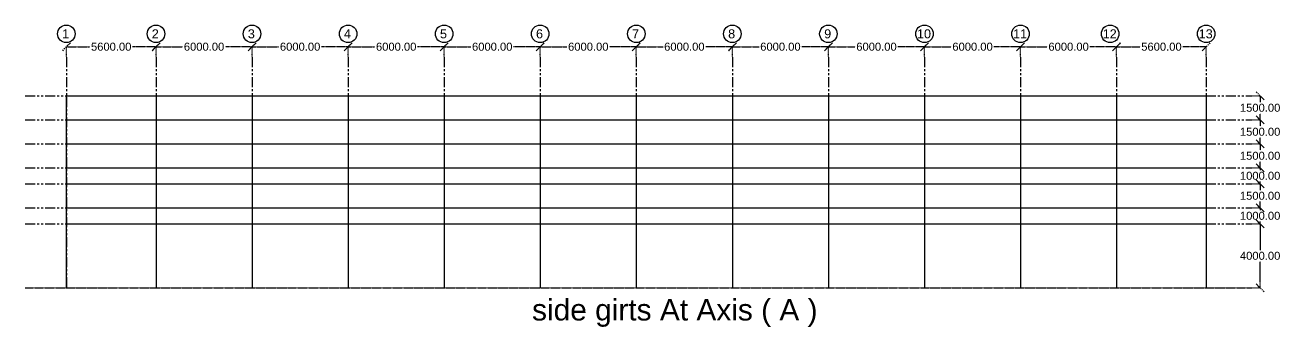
# Model space of a CAD drawing. Header units: inches. Extents: x 8519 to 881470, y -4476 to 84370.
# Drawn here: x 185052 to 263427, y -2438 to 16424 of the extents above; entities that cross this region are included whole.
import ezdxf

# ---------------------------------------------------------------- set-up
doc = ezdxf.new("R2010")
doc.units = ezdxf.units.IN
doc.header["$MEASUREMENT"] = 0
doc.header["$PDMODE"] = 34
doc.linetypes.add('ACAD_ISO03W100', pattern=[30, 12, -18])
doc.linetypes.add('PHANTOM2', pattern=[1.25, 0.625, -0.125, 0.125, -0.125, 0.125, -0.125])
for name, color, linetype in [('axis', 8, 'PHANTOM2'), ('dimensions', 1, 'PHANTOM2'), ('initial layout', 7, 'Continuous'), ('text', 3, 'Continuous')]:
    doc.layers.add(name, color=color, linetype=linetype)
doc.styles.get("Standard").update_dxf_attribs({"font": 'arial.ttf'})
doc.dimstyles.new('Dim_1', dxfattribs={"dimtxt": 500, "dimasz": 500, "dimexe": 0.0625, "dimexo": 0.0625, "dimgap": 100, "dimtad": 0, "dimtih": 1, "dimtoh": 1, "dimzin": 0, "dimdsep": 46, "dimtxsty": 'Standard', "dimblk": 'OBLIQUE', "dimcen": 0.09, "dimclrd": 256, "dimclre": 256, "dimclrt": 256, "dimadec": 0, "dimazin": 0, "dimtfac": 1, "dimtofl": 0, "dimtmove": 0, "dimatfit": 3, "dimfxl": 1, "dimtfillclr": 256, "dimtolj": 1, "dimtzin": 0, "dimlwe": -1, "dimarcsym": 0})

# ---------------------------------------------------------------- blocks, each defined once
blk = doc.blocks.new('_Oblique')
at = {"color": 0, "linetype": 'ByBlock', "lineweight": -2}
blk.add_line((-0.5, -0.5), (0.5, 0.5), dxfattribs=at)
blk = doc.blocks.new('*D102')
at = {"layer": 'Defpoints', "color": 0, "transparency": 16777216}
for p in [(187629, 15070), (187629, 14415), (193229, 14415)]:
    blk.add_point(p, dxfattribs=at)
at = {"layer": 'dimensions', "linetype": 'ACAD_ISO03W100', "transparency": 16777216}
for p, q in [((187629, 14415), (187629, 15070)), ((193229, 14415), (193229, 15070))]:
    blk.add_line(p, q, dxfattribs=at)
at = {"layer": 'dimensions', "lineweight": -2, "transparency": 16777216}
for p, q in [((187629, 15070), (189098, 15070)), ((193229, 15070), (191761, 15070))]:
    blk.add_line(p, q, dxfattribs=at)
at = {"layer": 'dimensions', "lineweight": -2, "transparency": 16777216, "xscale": 500, "yscale": 500, "zscale": 500, "rotation": 180}
blk.add_blockref('_Oblique', (187629, 15070), dxfattribs=at)
at = {"layer": 'dimensions', "lineweight": -2, "transparency": 16777216, "xscale": 500, "yscale": 500, "zscale": 500}
blk.add_blockref('_Oblique', (193229, 15070), dxfattribs=at)
at = {"layer": 'dimensions', "transparency": 16777216, "insert": (190429, 15070), "char_height": 500, "attachment_point": 5}
blk.add_mtext('\\A1;5600.00', dxfattribs=at)
blk = doc.blocks.new('*D103')
at = {"layer": 'Defpoints', "color": 0, "transparency": 16777216}
for p in [(193229, 15070), (193229, 14415), (199229, 14415)]:
    blk.add_point(p, dxfattribs=at)
at = {"layer": 'dimensions', "linetype": 'ACAD_ISO03W100', "transparency": 16777216}
for p, q in [((193229, 14415), (193229, 15070)), ((199229, 14415), (199229, 15070))]:
    blk.add_line(p, q, dxfattribs=at)
at = {"layer": 'dimensions', "lineweight": -2, "transparency": 16777216}
for p, q in [((193229, 15070), (194897, 15070)), ((199229, 15070), (197562, 15070))]:
    blk.add_line(p, q, dxfattribs=at)
at = {"layer": 'dimensions', "lineweight": -2, "transparency": 16777216, "xscale": 500, "yscale": 500, "zscale": 500, "rotation": 180}
blk.add_blockref('_Oblique', (193229, 15070), dxfattribs=at)
at = {"layer": 'dimensions', "lineweight": -2, "transparency": 16777216, "xscale": 500, "yscale": 500, "zscale": 500}
blk.add_blockref('_Oblique', (199229, 15070), dxfattribs=at)
at = {"layer": 'dimensions', "transparency": 16777216, "insert": (196229, 15070), "char_height": 500, "attachment_point": 5}
blk.add_mtext('\\A1;6000.00', dxfattribs=at)
blk = doc.blocks.new('*D104')
at = {"layer": 'Defpoints', "color": 0, "transparency": 16777216}
for p in [(199229, 15070), (199229, 14415), (205229, 14415)]:
    blk.add_point(p, dxfattribs=at)
at = {"layer": 'dimensions', "linetype": 'ACAD_ISO03W100', "transparency": 16777216}
for p, q in [((199229, 14415), (199229, 15070)), ((205229, 14415), (205229, 15070))]:
    blk.add_line(p, q, dxfattribs=at)
at = {"layer": 'dimensions', "lineweight": -2, "transparency": 16777216}
for p, q in [((199229, 15070), (200897, 15070)), ((205229, 15070), (203562, 15070))]:
    blk.add_line(p, q, dxfattribs=at)
at = {"layer": 'dimensions', "lineweight": -2, "transparency": 16777216, "xscale": 500, "yscale": 500, "zscale": 500, "rotation": 180}
blk.add_blockref('_Oblique', (199229, 15070), dxfattribs=at)
at = {"layer": 'dimensions', "lineweight": -2, "transparency": 16777216, "xscale": 500, "yscale": 500, "zscale": 500}
blk.add_blockref('_Oblique', (205229, 15070), dxfattribs=at)
at = {"layer": 'dimensions', "transparency": 16777216, "insert": (202229, 15070), "char_height": 500, "attachment_point": 5}
blk.add_mtext('\\A1;6000.00', dxfattribs=at)
blk = doc.blocks.new('*D105')
at = {"layer": 'Defpoints', "color": 0, "transparency": 16777216}
for p in [(205229, 15070), (205229, 14415), (211229, 14415)]:
    blk.add_point(p, dxfattribs=at)
at = {"layer": 'dimensions', "linetype": 'ACAD_ISO03W100', "transparency": 16777216}
for p, q in [((205229, 14415), (205229, 15070)), ((211229, 14415), (211229, 15070))]:
    blk.add_line(p, q, dxfattribs=at)
at = {"layer": 'dimensions', "lineweight": -2, "transparency": 16777216}
for p, q in [((205229, 15070), (206897, 15070)), ((211229, 15070), (209562, 15070))]:
    blk.add_line(p, q, dxfattribs=at)
at = {"layer": 'dimensions', "lineweight": -2, "transparency": 16777216, "xscale": 500, "yscale": 500, "zscale": 500, "rotation": 180}
blk.add_blockref('_Oblique', (205229, 15070), dxfattribs=at)
at = {"layer": 'dimensions', "lineweight": -2, "transparency": 16777216, "xscale": 500, "yscale": 500, "zscale": 500}
blk.add_blockref('_Oblique', (211229, 15070), dxfattribs=at)
at = {"layer": 'dimensions', "transparency": 16777216, "insert": (208229, 15070), "char_height": 500, "attachment_point": 5}
blk.add_mtext('\\A1;6000.00', dxfattribs=at)
blk = doc.blocks.new('*D106')
at = {"layer": 'Defpoints', "color": 0, "transparency": 16777216}
for p in [(211229, 15070), (211229, 14415), (217229, 14415)]:
    blk.add_point(p, dxfattribs=at)
at = {"layer": 'dimensions', "linetype": 'ACAD_ISO03W100', "transparency": 16777216}
for p, q in [((211229, 14415), (211229, 15070)), ((217229, 14415), (217229, 15070))]:
    blk.add_line(p, q, dxfattribs=at)
at = {"layer": 'dimensions', "lineweight": -2, "transparency": 16777216}
for p, q in [((211229, 15070), (212897, 15070)), ((217229, 15070), (215562, 15070))]:
    blk.add_line(p, q, dxfattribs=at)
at = {"layer": 'dimensions', "lineweight": -2, "transparency": 16777216, "xscale": 500, "yscale": 500, "zscale": 500, "rotation": 180}
blk.add_blockref('_Oblique', (211229, 15070), dxfattribs=at)
at = {"layer": 'dimensions', "lineweight": -2, "transparency": 16777216, "xscale": 500, "yscale": 500, "zscale": 500}
blk.add_blockref('_Oblique', (217229, 15070), dxfattribs=at)
at = {"layer": 'dimensions', "transparency": 16777216, "insert": (214229, 15070), "char_height": 500, "attachment_point": 5}
blk.add_mtext('\\A1;6000.00', dxfattribs=at)
blk = doc.blocks.new('*D107')
at = {"layer": 'Defpoints', "color": 0, "transparency": 16777216}
for p in [(217229, 15070), (217229, 14415), (223229, 14415)]:
    blk.add_point(p, dxfattribs=at)
at = {"layer": 'dimensions', "linetype": 'ACAD_ISO03W100', "transparency": 16777216}
for p, q in [((217229, 14415), (217229, 15070)), ((223229, 14415), (223229, 15070))]:
    blk.add_line(p, q, dxfattribs=at)
at = {"layer": 'dimensions', "lineweight": -2, "transparency": 16777216}
for p, q in [((217229, 15070), (218897, 15070)), ((223229, 15070), (221562, 15070))]:
    blk.add_line(p, q, dxfattribs=at)
at = {"layer": 'dimensions', "lineweight": -2, "transparency": 16777216, "xscale": 500, "yscale": 500, "zscale": 500, "rotation": 180}
blk.add_blockref('_Oblique', (217229, 15070), dxfattribs=at)
at = {"layer": 'dimensions', "lineweight": -2, "transparency": 16777216, "xscale": 500, "yscale": 500, "zscale": 500}
blk.add_blockref('_Oblique', (223229, 15070), dxfattribs=at)
at = {"layer": 'dimensions', "transparency": 16777216, "insert": (220229, 15070), "char_height": 500, "attachment_point": 5}
blk.add_mtext('\\A1;6000.00', dxfattribs=at)
blk = doc.blocks.new('*D108')
at = {"layer": 'Defpoints', "color": 0, "transparency": 16777216}
for p in [(223229, 15070), (223229, 14415), (229229, 14415)]:
    blk.add_point(p, dxfattribs=at)
at = {"layer": 'dimensions', "linetype": 'ACAD_ISO03W100', "transparency": 16777216}
for p, q in [((223229, 14415), (223229, 15070)), ((229229, 14415), (229229, 15070))]:
    blk.add_line(p, q, dxfattribs=at)
at = {"layer": 'dimensions', "lineweight": -2, "transparency": 16777216}
for p, q in [((223229, 15070), (224897, 15070)), ((229229, 15070), (227562, 15070))]:
    blk.add_line(p, q, dxfattribs=at)
at = {"layer": 'dimensions', "lineweight": -2, "transparency": 16777216, "xscale": 500, "yscale": 500, "zscale": 500, "rotation": 180}
blk.add_blockref('_Oblique', (223229, 15070), dxfattribs=at)
at = {"layer": 'dimensions', "lineweight": -2, "transparency": 16777216, "xscale": 500, "yscale": 500, "zscale": 500}
blk.add_blockref('_Oblique', (229229, 15070), dxfattribs=at)
at = {"layer": 'dimensions', "transparency": 16777216, "insert": (226229, 15070), "char_height": 500, "attachment_point": 5}
blk.add_mtext('\\A1;6000.00', dxfattribs=at)
blk = doc.blocks.new('*D109')
at = {"layer": 'Defpoints', "color": 0, "transparency": 16777216}
for p in [(229229, 15070), (229229, 14415), (235229, 14415)]:
    blk.add_point(p, dxfattribs=at)
at = {"layer": 'dimensions', "linetype": 'ACAD_ISO03W100', "transparency": 16777216}
for p, q in [((229229, 14415), (229229, 15070)), ((235229, 14415), (235229, 15070))]:
    blk.add_line(p, q, dxfattribs=at)
at = {"layer": 'dimensions', "lineweight": -2, "transparency": 16777216}
for p, q in [((229229, 15070), (230897, 15070)), ((235229, 15070), (233562, 15070))]:
    blk.add_line(p, q, dxfattribs=at)
at = {"layer": 'dimensions', "lineweight": -2, "transparency": 16777216, "xscale": 500, "yscale": 500, "zscale": 500, "rotation": 180}
blk.add_blockref('_Oblique', (229229, 15070), dxfattribs=at)
at = {"layer": 'dimensions', "lineweight": -2, "transparency": 16777216, "xscale": 500, "yscale": 500, "zscale": 500}
blk.add_blockref('_Oblique', (235229, 15070), dxfattribs=at)
at = {"layer": 'dimensions', "transparency": 16777216, "insert": (232229, 15070), "char_height": 500, "attachment_point": 5}
blk.add_mtext('\\A1;6000.00', dxfattribs=at)
blk = doc.blocks.new('*D110')
at = {"layer": 'Defpoints', "color": 0, "transparency": 16777216}
for p in [(235229, 15070), (235229, 14415), (241229, 14415)]:
    blk.add_point(p, dxfattribs=at)
at = {"layer": 'dimensions', "linetype": 'ACAD_ISO03W100', "transparency": 16777216}
for p, q in [((235229, 14415), (235229, 15070)), ((241229, 14415), (241229, 15070))]:
    blk.add_line(p, q, dxfattribs=at)
at = {"layer": 'dimensions', "lineweight": -2, "transparency": 16777216}
for p, q in [((235229, 15070), (236897, 15070)), ((241229, 15070), (239562, 15070))]:
    blk.add_line(p, q, dxfattribs=at)
at = {"layer": 'dimensions', "lineweight": -2, "transparency": 16777216, "xscale": 500, "yscale": 500, "zscale": 500, "rotation": 180}
blk.add_blockref('_Oblique', (235229, 15070), dxfattribs=at)
at = {"layer": 'dimensions', "lineweight": -2, "transparency": 16777216, "xscale": 500, "yscale": 500, "zscale": 500}
blk.add_blockref('_Oblique', (241229, 15070), dxfattribs=at)
at = {"layer": 'dimensions', "transparency": 16777216, "insert": (238229, 15070), "char_height": 500, "attachment_point": 5}
blk.add_mtext('\\A1;6000.00', dxfattribs=at)
blk = doc.blocks.new('*D111')
at = {"layer": 'Defpoints', "color": 0, "transparency": 16777216}
for p in [(241229, 15070), (241229, 14415), (247229, 14415)]:
    blk.add_point(p, dxfattribs=at)
at = {"layer": 'dimensions', "linetype": 'ACAD_ISO03W100', "transparency": 16777216}
for p, q in [((241229, 14415), (241229, 15070)), ((247229, 14415), (247229, 15070))]:
    blk.add_line(p, q, dxfattribs=at)
at = {"layer": 'dimensions', "lineweight": -2, "transparency": 16777216}
for p, q in [((241229, 15070), (242897, 15070)), ((247229, 15070), (245562, 15070))]:
    blk.add_line(p, q, dxfattribs=at)
at = {"layer": 'dimensions', "lineweight": -2, "transparency": 16777216, "xscale": 500, "yscale": 500, "zscale": 500, "rotation": 180}
blk.add_blockref('_Oblique', (241229, 15070), dxfattribs=at)
at = {"layer": 'dimensions', "lineweight": -2, "transparency": 16777216, "xscale": 500, "yscale": 500, "zscale": 500}
blk.add_blockref('_Oblique', (247229, 15070), dxfattribs=at)
at = {"layer": 'dimensions', "transparency": 16777216, "insert": (244229, 15070), "char_height": 500, "attachment_point": 5}
blk.add_mtext('\\A1;6000.00', dxfattribs=at)
blk = doc.blocks.new('*D112')
at = {"layer": 'Defpoints', "color": 0, "transparency": 16777216}
for p in [(247229, 15070), (247229, 14415), (253229, 14415)]:
    blk.add_point(p, dxfattribs=at)
at = {"layer": 'dimensions', "linetype": 'ACAD_ISO03W100', "transparency": 16777216}
for p, q in [((247229, 14415), (247229, 15070)), ((253229, 14415), (253229, 15070))]:
    blk.add_line(p, q, dxfattribs=at)
at = {"layer": 'dimensions', "lineweight": -2, "transparency": 16777216}
for p, q in [((247229, 15070), (248897, 15070)), ((253229, 15070), (251562, 15070))]:
    blk.add_line(p, q, dxfattribs=at)
at = {"layer": 'dimensions', "lineweight": -2, "transparency": 16777216, "xscale": 500, "yscale": 500, "zscale": 500, "rotation": 180}
blk.add_blockref('_Oblique', (247229, 15070), dxfattribs=at)
at = {"layer": 'dimensions', "lineweight": -2, "transparency": 16777216, "xscale": 500, "yscale": 500, "zscale": 500}
blk.add_blockref('_Oblique', (253229, 15070), dxfattribs=at)
at = {"layer": 'dimensions', "transparency": 16777216, "insert": (250229, 15070), "char_height": 500, "attachment_point": 5}
blk.add_mtext('\\A1;6000.00', dxfattribs=at)
blk = doc.blocks.new('*D113')
at = {"layer": 'Defpoints', "color": 0, "transparency": 16777216}
for p in [(253229, 15070), (253229, 14415), (258829, 14415)]:
    blk.add_point(p, dxfattribs=at)
at = {"layer": 'dimensions', "linetype": 'ACAD_ISO03W100', "transparency": 16777216}
for p, q in [((253229, 14415), (253229, 15070)), ((258829, 14415), (258829, 15070))]:
    blk.add_line(p, q, dxfattribs=at)
at = {"layer": 'dimensions', "lineweight": -2, "transparency": 16777216}
for p, q in [((253229, 15070), (254698, 15070)), ((258829, 15070), (257361, 15070))]:
    blk.add_line(p, q, dxfattribs=at)
at = {"layer": 'dimensions', "lineweight": -2, "transparency": 16777216, "xscale": 500, "yscale": 500, "zscale": 500, "rotation": 180}
blk.add_blockref('_Oblique', (253229, 15070), dxfattribs=at)
at = {"layer": 'dimensions', "lineweight": -2, "transparency": 16777216, "xscale": 500, "yscale": 500, "zscale": 500}
blk.add_blockref('_Oblique', (258829, 15070), dxfattribs=at)
at = {"layer": 'dimensions', "transparency": 16777216, "insert": (256029, 15070), "char_height": 500, "attachment_point": 5}
blk.add_mtext('\\A1;5600.00', dxfattribs=at)
blk = doc.blocks.new('*D114')
at = {"layer": 'Defpoints', "color": 0, "transparency": 16777216}
for p in [(261659, 5005), (262192, 5005), (261659, 4005)]:
    blk.add_point(p, dxfattribs=at)
at = {"layer": 'dimensions', "linetype": 'ACAD_ISO03W100', "transparency": 16777216}
for p, q in [((261659, 5005), (262192, 5005)), ((261659, 4005), (262192, 4005))]:
    blk.add_line(p, q, dxfattribs=at)
at = {"layer": 'dimensions', "lineweight": -2, "transparency": 16777216}
for p, q in [((262192, 5005), (262192, 4861)), ((262192, 4005), (262192, 4150))]:
    blk.add_line(p, q, dxfattribs=at)
at = {"layer": 'dimensions', "lineweight": -2, "transparency": 16777216, "xscale": 500, "yscale": 500, "zscale": 500}
for p, rotation in [((262192, 5005), 90), ((262192, 4005), 270)]:
    blk.add_blockref('_Oblique', p, dxfattribs=dict(at, rotation=rotation))
at = {"layer": 'dimensions', "transparency": 16777216, "insert": (262192, 4505), "char_height": 500, "attachment_point": 5}
blk.add_mtext('\\A1;1000.00', dxfattribs=at)
blk = doc.blocks.new('*D115')
at = {"layer": 'Defpoints', "color": 0, "transparency": 16777216}
for p in [(261659, 6505), (262192, 6505), (261659, 5005)]:
    blk.add_point(p, dxfattribs=at)
at = {"layer": 'dimensions', "linetype": 'ACAD_ISO03W100', "transparency": 16777216}
for p, q in [((261659, 6505), (262192, 6505)), ((261659, 5005), (262192, 5005))]:
    blk.add_line(p, q, dxfattribs=at)
at = {"layer": 'dimensions', "lineweight": -2, "transparency": 16777216}
for p, q in [((262192, 6505), (262192, 6111)), ((262192, 5005), (262192, 5400))]:
    blk.add_line(p, q, dxfattribs=at)
at = {"layer": 'dimensions', "lineweight": -2, "transparency": 16777216, "xscale": 500, "yscale": 500, "zscale": 500}
for p, rotation in [((262192, 6505), 90), ((262192, 5005), 270)]:
    blk.add_blockref('_Oblique', p, dxfattribs=dict(at, rotation=rotation))
at = {"layer": 'dimensions', "transparency": 16777216, "insert": (262192, 5755), "char_height": 500, "attachment_point": 5}
blk.add_mtext('\\A1;1500.00', dxfattribs=at)
blk = doc.blocks.new('*D116')
at = {"layer": 'Defpoints', "color": 0, "transparency": 16777216}
for p in [(261659, 7505), (262192, 7505), (261659, 6505)]:
    blk.add_point(p, dxfattribs=at)
at = {"layer": 'dimensions', "linetype": 'ACAD_ISO03W100', "transparency": 16777216}
for p, q in [((261659, 7505), (262192, 7505)), ((261659, 6505), (262192, 6505))]:
    blk.add_line(p, q, dxfattribs=at)
at = {"layer": 'dimensions', "lineweight": -2, "transparency": 16777216}
for p, q in [((262192, 7505), (262192, 7361)), ((262192, 6505), (262192, 6650))]:
    blk.add_line(p, q, dxfattribs=at)
at = {"layer": 'dimensions', "lineweight": -2, "transparency": 16777216, "xscale": 500, "yscale": 500, "zscale": 500}
for p, rotation in [((262192, 7505), 90), ((262192, 6505), 270)]:
    blk.add_blockref('_Oblique', p, dxfattribs=dict(at, rotation=rotation))
at = {"layer": 'dimensions', "transparency": 16777216, "insert": (262192, 7005), "char_height": 500, "attachment_point": 5}
blk.add_mtext('\\A1;1000.00', dxfattribs=at)
blk = doc.blocks.new('*D117')
at = {"layer": 'Defpoints', "color": 0, "transparency": 16777216}
for p in [(261659, 9005), (262192, 9005), (261659, 7505)]:
    blk.add_point(p, dxfattribs=at)
at = {"layer": 'dimensions', "linetype": 'ACAD_ISO03W100', "transparency": 16777216}
for p, q in [((261659, 9005), (262192, 9005)), ((261659, 7505), (262192, 7505))]:
    blk.add_line(p, q, dxfattribs=at)
at = {"layer": 'dimensions', "lineweight": -2, "transparency": 16777216}
for p, q in [((262192, 9005), (262192, 8611)), ((262192, 7505), (262192, 7900))]:
    blk.add_line(p, q, dxfattribs=at)
at = {"layer": 'dimensions', "lineweight": -2, "transparency": 16777216, "xscale": 500, "yscale": 500, "zscale": 500}
for p, rotation in [((262192, 9005), 90), ((262192, 7505), 270)]:
    blk.add_blockref('_Oblique', p, dxfattribs=dict(at, rotation=rotation))
at = {"layer": 'dimensions', "transparency": 16777216, "insert": (262192, 8255), "char_height": 500, "attachment_point": 5}
blk.add_mtext('\\A1;1500.00', dxfattribs=at)
blk = doc.blocks.new('*D118')
at = {"layer": 'Defpoints', "color": 0, "transparency": 16777216}
for p in [(261659, 10505), (262192, 10505), (261659, 9005)]:
    blk.add_point(p, dxfattribs=at)
at = {"layer": 'dimensions', "linetype": 'ACAD_ISO03W100', "transparency": 16777216}
for p, q in [((261659, 10505), (262192, 10505)), ((261659, 9005), (262192, 9005))]:
    blk.add_line(p, q, dxfattribs=at)
at = {"layer": 'dimensions', "lineweight": -2, "transparency": 16777216}
for p, q in [((262192, 10505), (262192, 10111)), ((262192, 9005), (262192, 9400))]:
    blk.add_line(p, q, dxfattribs=at)
at = {"layer": 'dimensions', "lineweight": -2, "transparency": 16777216, "xscale": 500, "yscale": 500, "zscale": 500}
for p, rotation in [((262192, 10505), 90), ((262192, 9005), 270)]:
    blk.add_blockref('_Oblique', p, dxfattribs=dict(at, rotation=rotation))
at = {"layer": 'dimensions', "transparency": 16777216, "insert": (262192, 9755), "char_height": 500, "attachment_point": 5}
blk.add_mtext('\\A1;1500.00', dxfattribs=at)
blk = doc.blocks.new('*D119')
at = {"layer": 'Defpoints', "color": 0, "transparency": 16777216}
for p in [(261659, 12005), (262192, 12005), (261659, 10505)]:
    blk.add_point(p, dxfattribs=at)
at = {"layer": 'dimensions', "linetype": 'ACAD_ISO03W100', "transparency": 16777216}
for p, q in [((261659, 12005), (262192, 12005)), ((261659, 10505), (262192, 10505))]:
    blk.add_line(p, q, dxfattribs=at)
at = {"layer": 'dimensions', "lineweight": -2, "transparency": 16777216}
for p, q in [((262192, 12005), (262192, 11611)), ((262192, 10505), (262192, 10900))]:
    blk.add_line(p, q, dxfattribs=at)
at = {"layer": 'dimensions', "lineweight": -2, "transparency": 16777216, "xscale": 500, "yscale": 500, "zscale": 500}
for p, rotation in [((262192, 12005), 90), ((262192, 10505), 270)]:
    blk.add_blockref('_Oblique', p, dxfattribs=dict(at, rotation=rotation))
at = {"layer": 'dimensions', "transparency": 16777216, "insert": (262192, 11255), "char_height": 500, "attachment_point": 5}
blk.add_mtext('\\A1;1500.00', dxfattribs=at)
blk = doc.blocks.new('*D120')
at = {"layer": 'Defpoints', "color": 0, "transparency": 16777216}
for p in [(261659, 4005), (261659, 5), (262192, 5)]:
    blk.add_point(p, dxfattribs=at)
at = {"layer": 'dimensions', "linetype": 'ACAD_ISO03W100', "transparency": 16777216}
for p, q in [((261659, 4005), (262192, 4005)), ((261659, 5), (262192, 5))]:
    blk.add_line(p, q, dxfattribs=at)
at = {"layer": 'dimensions', "lineweight": -2, "transparency": 16777216}
for p, q in [((262192, 4005), (262192, 2361)), ((262192, 5), (262192, 1650))]:
    blk.add_line(p, q, dxfattribs=at)
at = {"layer": 'dimensions', "lineweight": -2, "transparency": 16777216, "xscale": 500, "yscale": 500, "zscale": 500}
for p, rotation in [((262192, 4005), 90), ((262192, 5), 270)]:
    blk.add_blockref('_Oblique', p, dxfattribs=dict(at, rotation=rotation))
at = {"layer": 'dimensions', "transparency": 16777216, "insert": (262192, 2005), "char_height": 500, "attachment_point": 5}
blk.add_mtext('\\A1;4000.00', dxfattribs=at)

msp = doc.modelspace()

# ---------------------------------------------------------------- linework, layer by layer
at = {"layer": 'axis', "ltscale": 1000}
for p, q in [((187629.325, 14414.578), (187629.325, 5.309)), ((193229.325, 14414.578), (193229.325, 5.309)), ((199229.325, 14414.578), (199229.325, 5.309)), ((205229.325, 14414.578), (205229.325, 5.309)), ((211229.325, 14414.578), (211229.325, 5.309)), ((217229.325, 14414.578), (217229.325, 5.309)), ((223229.325, 14414.578), (223229.325, 5.309)), ((229229.325, 14414.578), (229229.325, 5.309)), ((235229.325, 14414.578), (235229.325, 5.309)), ((241229.325, 14414.578), (241229.325, 5.309)), ((247229.325, 14414.578), (247229.325, 5.309)), ((253229.325, 14414.578), (253229.325, 5.309)), ((258829.325, 14414.578), (258829.325, 5.309)), ((185051.548, 12005.309), (261659.178, 12005.309)), ((185051.548, 10505.309), (261659.178, 10505.309)), ((185051.548, 9005.309), (261659.178, 9005.309)), ((185051.548, 7505.309), (261659.178, 7505.309)), ((185051.548, 6505.309), (261659.178, 6505.309)), ((185051.548, 5005.309), (261659.178, 5005.309)), ((185051.548, 4005.309), (261659.178, 4005.309))]:
    msp.add_line(p, q, dxfattribs=at)
at = {"layer": 'axis'}
msp.add_line((185051.548, 5.309), (261659.178, 5.309), dxfattribs=at)
at = {"layer": 'initial layout'}
for p, q in [((187629.325, 5.309), (187629.325, 12005.309)), ((187629.325, 12005.309), (258829.325, 12005.309)), ((193229.325, 12005.309), (193229.325, 5.309)), ((199229.325, 12005.309), (199229.325, 5.309)), ((205229.325, 12005.309), (205229.325, 5.309)), ((211229.325, 12005.309), (211229.325, 5.309)), ((217229.325, 12005.309), (217229.325, 5.309)), ((223229.325, 12005.309), (223229.325, 5.309)), ((229229.325, 12005.309), (229229.325, 5.309)), ((235229.325, 12005.309), (235229.325, 5.309)), ((241229.325, 12005.309), (241229.325, 5.309)), ((247229.325, 12005.309), (247229.325, 5.309)), ((253229.325, 12005.309), (253229.325, 5.309)), ((258829.325, 12005.309), (258829.325, 5.309)), ((187629.325, 10505.309), (258829.325, 10505.309)), ((187629.325, 9005.309), (258829.325, 9005.309)), ((187629.325, 7505.309), (258829.325, 7505.309)), ((187629.325, 6505.309), (258829.325, 6505.309)), ((187629.325, 5005.309), (258829.325, 5005.309)), ((187629.325, 4005.309), (258829.325, 4005.309))]:
    msp.add_line(p, q, dxfattribs=at)
at = {"layer": 'text'}
for centre in [(187626.438, 15877.305), (193226.438, 15877.305), (199226.438, 15877.305), (205226.438, 15877.305), (211226.438, 15877.305), (217226.438, 15877.305), (223226.438, 15877.305), (229226.438, 15877.305), (235226.438, 15877.305), (241226.438, 15877.305), (247226.438, 15877.305), (252826.438, 15877.305), (258820.469, 15877.305)]:
    msp.add_circle(centre, 546.492, dxfattribs=at)

# ---------------------------------------------------------------- texts
for s, height, p in [('1', 564.824, (187363.291, 15594.893)), ('2', 564.824, (192963.291, 15594.893)), ('3', 564.824, (198963.291, 15594.893)), ('4', 564.824, (204963.291, 15594.893)), ('5', 564.824, (210963.291, 15594.893)), ('6', 564.824, (216963.291, 15594.893)), ('7', 564.824, (222963.291, 15594.893)), ('8', 564.824, (228963.291, 15594.893)), ('9', 564.824, (234963.291, 15594.893)), ('10', 564.8237, (240758.574, 15594.893)), ('11', 564.8237, (246758.574, 15594.893)), ('12', 564.8237, (252358.574, 15594.893)), ('13', 564.8237, (258352.605, 15594.893)), ('side girts At Axis ( A )', 1335.70515, (216716.403, -2034.87))]:
    msp.add_text(s, height=height, dxfattribs=at).set_placement(p)

# ---------------------------------------------------------------- dimensions: what is measured, and where the dimension line sits
at = {"layer": 'dimensions'}
for base, p1, p2, picture, middle in [((187629.325, 15070.185), (193229.325, 14414.578), (187629.325, 14414.578), '*D102', (190429.325, 15070.185)), ((193229.325, 15070.185), (199229.325, 14414.578), (193229.325, 14414.578), '*D103', (196229.325, 15070.185)), ((199229.325, 15070.185), (205229.325, 14414.578), (199229.325, 14414.578), '*D104', (202229.325, 15070.185)), ((205229.325, 15070.185), (211229.325, 14414.578), (205229.325, 14414.578), '*D105', (208229.325, 15070.185)), ((211229.325, 15070.185), (217229.325, 14414.578), (211229.325, 14414.578), '*D106', (214229.325, 15070.185)), ((217229.325, 15070.185), (223229.325, 14414.578), (217229.325, 14414.578), '*D107', (220229.325, 15070.185)), ((223229.325, 15070.185), (229229.325, 14414.578), (223229.325, 14414.578), '*D108', (226229.325, 15070.185)), ((229229.325, 15070.185), (235229.325, 14414.578), (229229.325, 14414.578), '*D109', (232229.325, 15070.185)), ((235229.325, 15070.185), (241229.325, 14414.578), (235229.325, 14414.578), '*D110', (238229.325, 15070.185)), ((241229.325, 15070.185), (247229.325, 14414.578), (241229.325, 14414.578), '*D111', (244229.325, 15070.185)), ((247229.325, 15070.185), (253229.325, 14414.578), (247229.325, 14414.578), '*D112', (250229.325, 15070.185)), ((253229.325, 15070.185), (258829.325, 14414.578), (253229.325, 14414.578), '*D113', (256029.325, 15070.185))]:
    dim = msp.add_linear_dim(base=base, p1=p1, p2=p2, dimstyle='Dim_1', dxfattribs=at)
    dim.commit()
    dim.dimension.update_dxf_attribs({"geometry": picture, "text_midpoint": middle})
for base, p1, p2, angle, picture, middle in [((262192.368, 12005.309), (261659.178, 10505.309), (261659.178, 12005.309), 270, '*D119', (262192.368, 11255.309)), ((262192.368, 10505.309), (261659.178, 9005.309), (261659.178, 10505.309), 270, '*D118', (262192.368, 9755.309)), ((262192.368, 9005.309), (261659.178, 7505.309), (261659.178, 9005.309), 270, '*D117', (262192.368, 8255.309)), ((262192.368, 7505.309), (261659.178, 6505.309), (261659.178, 7505.309), 270, '*D116', (262192.368, 7005.309)), ((262192.368, 6505.309), (261659.178, 5005.309), (261659.178, 6505.309), 270, '*D115', (262192.368, 5755.309)), ((262192.368, 5005.309), (261659.178, 4005.309), (261659.178, 5005.309), 270, '*D114', (262192.368, 4505.309)), ((262192.43, 5.309), (261659.178, 4005.309), (261659.178, 5.309), 90, '*D120', (262192.43, 2005.309))]:
    dim = msp.add_linear_dim(base=base, p1=p1, p2=p2, angle=angle, dimstyle='Dim_1', dxfattribs=at)
    dim.commit()
    dim.dimension.update_dxf_attribs({"geometry": picture, "text_midpoint": middle})

doc.saveas('drawing.dxf')
